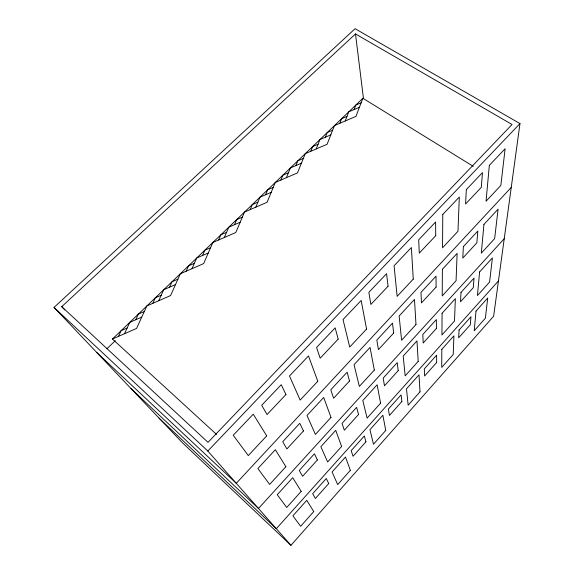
<?xml version="1.0" encoding="UTF-8"?>
<svg xmlns="http://www.w3.org/2000/svg" width="574" height="574" viewBox="0 0 574 574"><rect width="100%" height="100%" fill="white"/><g stroke="black" fill="none" stroke-linecap="round" stroke-linejoin="round"><path stroke-width="0.86" d="M519.979 123.575L493.626 316.245L290.953 545.3L182.345 442.69L54.021 307.434L355.076 28.7L519.979 123.575L207.831 451.042L290.953 545.3M473.241 166.331L362.883 98.269L355.952 116.379L334.455 125.598L327.108 144.261L305.268 153.653L297.49 172.889L275.298 182.467L267.061 202.299L244.502 212.064L235.799 232.52L212.861 242.486L203.648 263.595L180.329 273.762L170.593 295.553L146.865 305.928L136.576 328.428L112.439 339.026L216.527 434.403M354.101 109.555L355.844 105.028L361.168 102.753M345.218 120.985L348.762 111.844L359.439 107.273M339.837 123.288L341.63 118.696L346.99 116.4M325.386 137.2L327.23 132.537L332.633 130.219M316.202 148.953L319.955 139.532L330.803 134.876M310.735 151.299L312.636 146.571L318.082 144.225M295.897 165.585L297.849 160.785L303.345 158.417M286.404 177.675L290.387 167.96L301.4 163.217M280.851 180.071L282.867 175.192L288.399 172.803M265.604 194.744L267.678 189.793L273.253 187.382M255.796 207.178L260.008 197.162L271.201 192.326M250.156 209.618L252.28 204.588L257.905 202.156M234.486 224.699L236.675 219.591L242.35 217.137M224.341 237.5L228.789 227.175L240.176 222.231M218.601 239.989L220.854 234.802L226.572 232.319M202.5 255.495L204.81 250.221L210.579 247.717M192.003 268.675L196.71 258.013L208.283 252.976M186.17 271.215L188.545 265.862L194.364 263.33M169.603 287.158L172.049 281.719L177.911 279.158M158.74 300.733L163.712 289.734L175.486 284.589M152.806 303.33L155.317 297.798L161.237 295.215M135.765 319.732L138.348 314.114L144.318 311.503M124.522 333.724L129.774 322.358L141.749 317.106M118.481 336.371L121.136 330.66L127.155 328.019M498.454 280.923L276.324 528.711L159.005 418.094M504.23 238.712L258.487 508.485L131.008 388.576M511.255 187.368L236.273 483.294L96.784 352.508M106.915 348.755L115.302 340.676M112.439 339.026L362.883 98.269M61.741 306.667L355.5 33.923L512.051 124.493L208.025 442.332L61.741 306.667L64.783 309.938M54.021 307.434L207.831 451.042M355.5 33.923L363.478 98.671M441.837 349.308L441.707 367.396L453.209 354.438L453.934 335.79L441.837 349.308M442.088 313.253L441.937 334.986L454.5 321.024L455.369 298.631L442.088 313.253M442.396 269.278L442.21 295.89L456.065 280.751L457.126 253.371L442.396 269.278M442.784 214.439L442.547 247.781L457.98 231.272L459.315 197.018L442.784 214.439M459.071 330.043L458.669 337.806L470.328 324.733L470.967 316.74L459.071 330.043M461.008 292.424L460.527 301.766L473.285 287.667L474.052 278.067L461.008 292.424M463.376 246.619L462.78 258.085L476.872 242.795L477.812 231.035L463.376 246.619M466.318 189.635L465.571 204.021L481.299 187.346L482.476 172.609L466.318 189.635M476.018 311.094L474.224 330.76L485.367 318.204L487.721 298.006L476.018 311.094M479.591 271.968L477.439 295.538L489.586 282.042L492.406 257.862L479.591 271.968M483.932 224.42L481.306 253.17L494.652 238.597L498.081 209.137L483.932 224.42M489.321 165.391L486.049 201.244L500.851 185.416L505.127 148.738L489.321 165.391M313.756 511.549L300.654 526.301L292.898 515.825L306.774 500.313L313.756 511.549M350.348 470.321L337.677 484.592L332.088 472.007L345.483 457.033L350.348 470.321M385.75 430.443L373.487 444.247L369.936 429.696L382.872 415.232L385.75 430.443M420.017 391.834L408.15 405.201L406.492 388.82L418.998 374.844L420.017 391.834M328.73 483.538L315.406 498.483L312.665 493.719L326.297 478.479L328.73 483.538M365.925 441.822L353.053 456.265L351.173 450.669L364.339 435.953L365.925 441.822M401.886 401.499L389.437 415.454L388.368 409.083L401.09 394.869L401.886 401.499M436.663 362.488L424.624 375.992L424.315 368.903L436.613 355.155L436.663 362.488M301.214 491.366L286.713 507.473L277.256 494.709L292.711 477.697L301.214 491.366M341.616 446.457L327.646 461.991L320.859 446.708L335.725 430.342L341.616 446.457M380.591 403.156L367.109 418.137L362.804 400.53L377.111 384.781L380.591 403.156M418.195 361.376L405.179 375.834L403.185 356.081L416.968 340.913L418.195 361.376M317.393 459.953L302.62 476.276L299.276 470.472L314.43 453.79L317.393 459.953M358.542 414.478L344.314 430.199L342.032 423.397L356.619 407.346L358.542 414.478M398.191 370.661L384.48 385.814L383.188 378.094L397.23 362.639L398.191 370.661M436.412 328.421L423.189 343.03L422.816 334.47L436.348 319.575L436.412 328.421M285.881 466.698L269.651 484.427L257.884 468.542L275.319 449.707L285.881 466.698M330.99 417.406L315.413 434.432L307.004 415.49L323.7 397.459L330.99 417.406M374.327 370.058L359.353 386.417L354.043 364.691L370.043 347.413L374.327 370.058M415.985 324.54L401.592 340.274L399.138 315.994L414.478 299.42L415.985 324.54M303.459 430.974L286.885 448.961L282.709 441.722L299.772 423.303L303.459 430.974M349.501 381.007L333.609 398.263L330.775 389.818L347.119 372.167L349.501 381.007M393.678 333.071L378.424 349.623L376.831 340.088L392.494 323.169L393.678 333.071M436.104 287.036L421.445 302.936L420.993 292.396L436.025 276.159L436.104 287.036M266.716 435.867L248.291 455.584L233.238 435.264L253.242 414.184L266.716 435.867M317.774 381.258L300.166 400.085L289.475 375.999L308.511 355.937L317.774 381.258M366.571 329.053L349.738 347.062L343.022 319.567L361.161 300.453L366.571 329.053M413.266 279.108L397.151 296.342L394.065 265.776L411.371 247.538L413.266 279.108M285.938 394.517L267.053 414.543L261.708 405.266L281.217 384.702L285.938 394.517M338.186 339.105L320.177 358.205L316.575 347.442L335.151 327.862L338.186 339.105M388.067 286.218L370.869 304.45L368.845 292.353L386.56 273.683L388.067 286.218M435.716 235.684L419.285 253.112L418.704 239.81L435.616 221.987L435.716 235.684"/></g></svg>
